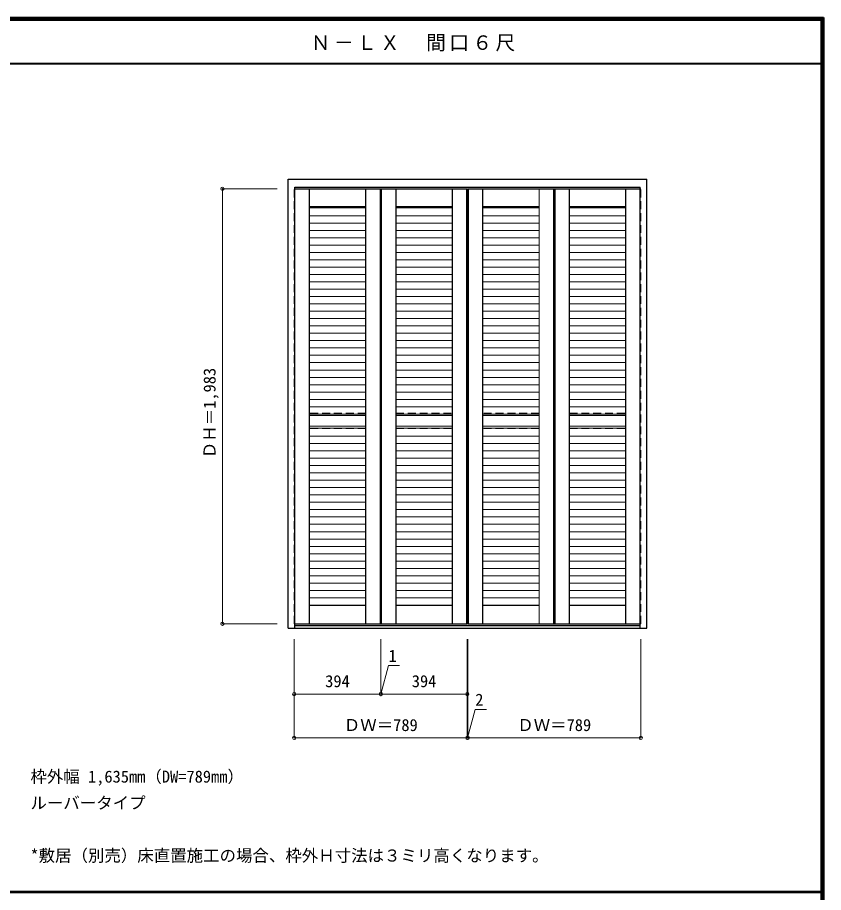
# Model space of a CAD drawing. Units: millimetres, scale not verified. Extents: x -6000 to 5700, y -4307 to 4175.
# Drawn here: x 2024 to 5700, y 186 to 4175 of the extents above; entities that cross this region are included whole.
import ezdxf
from ezdxf.enums import TextEntityAlignment as Align

# ---------------------------------------------------------------- set-up
doc = ezdxf.new("R2010")
doc.units = ezdxf.units.MM
doc.header["$LTSCALE"] = 30
doc.header["$PDMODE"] = 32
doc.header["$PDSIZE"] = 15
doc.linetypes.add('DASHED1', pattern=[1.8, 1.2, -0.6])
for name, color, linetype, lineweight in [('0-2_扉', 3, 'Continuous', 25), ('0-3_仕上げ', 7, 'Continuous', 18), ('0-4_枠', 3, 'Continuous', 25), ('0-B_寸法', 7, 'Continuous', 9), ('0-C_ハッチ', 7, 'Continuous', 18), ('F-1_枠', 6, 'Continuous', 40)]:
    doc.layers.add(name, color=color, linetype=linetype, lineweight=lineweight)
doc.layers.add('0-A_文字', color=7, linetype='Continuous')
doc.styles.add('ＭＳ ゴシック', font='')
doc.styles.get('ＭＳ ゴシック').set_extended_font_data('MS Gothic')

msp = doc.modelspace()

# ---------------------------------------------------------------- linework, layer by layer
at = {"layer": '0-2_扉', "color": 4, "linetype": 'DASHED1', "lineweight": 9}
for p, q in [((3286.67, 1411), (3286.67, 3394)), ((3289.17, 3394), (3286.67, 3394)), ((4864.17, 3394), (4866.67, 3394)), ((4866.67, 1411), (4866.67, 3394)), ((3289.17, 1411), (3286.67, 1411)), ((4864.17, 1411), (4866.67, 1411))]:
    msp.add_line(p, q, dxfattribs=at)
at = {"layer": '0-2_扉'}
for p, q in [((3289.17, 3394), (3680.67, 3394)), ((3680.67, 1411), (3680.67, 3394)), ((3681.67, 3394), (4075.67, 3394)), ((3681.67, 1411), (3681.67, 3394)), ((4075.67, 3394), (4075.67, 1411)), ((4077.67, 3394), (4471.67, 3394)), ((4077.67, 3394), (4077.67, 1411)), ((4471.67, 3394), (4471.67, 1411)), ((4472.67, 3394), (4864.17, 3394)), ((4472.67, 3394), (4472.67, 1411)), ((3289.17, 1411), (3680.67, 1411)), ((3681.67, 1411), (4075.67, 1411)), ((4077.67, 1411), (4471.67, 1411)), ((4472.67, 1411), (4864.17, 1411))]:
    msp.add_line(p, q, dxfattribs=at)
at = {"layer": '0-3_仕上げ', "linetype": 'DASHED1'}
for p, q in [((3289.67, 3394), (3289.67, 1411)), ((4863.67, 3394), (4863.67, 1411)), ((3611.67, 2371), (3355.67, 2371)), ((3750.67, 2371), (4006.67, 2371)), ((4402.67, 2371), (4146.67, 2371)), ((4541.67, 2371), (4797.67, 2371)), ((3611.67, 2301), (3355.67, 2301)), ((3750.67, 2301), (4006.67, 2301)), ((4402.67, 2301), (4146.67, 2301)), ((4541.67, 2301), (4797.67, 2301))]:
    msp.add_line(p, q, dxfattribs=at)
at = {"layer": '0-3_仕上げ'}
for p, q in [((3354.67, 3394), (3354.67, 1411)), ((3355.67, 1411), (3355.67, 3394)), ((3611.67, 1411), (3611.67, 3394)), ((3612.67, 3394), (3612.67, 1411)), ((3677.67, 3394), (3677.67, 1411)), ((3684.67, 3394), (3684.67, 1411)), ((3749.67, 3394), (3749.67, 1411)), ((3750.67, 1411), (3750.67, 3394)), ((4006.67, 1411), (4006.67, 3394)), ((4007.67, 3394), (4007.67, 1411)), ((4072.67, 3394), (4072.67, 1411)), ((4080.67, 3394), (4080.67, 1411)), ((4145.67, 3394), (4145.67, 1411)), ((4146.67, 1411), (4146.67, 3394)), ((4402.67, 1411), (4402.67, 3394)), ((4403.67, 3394), (4403.67, 1411)), ((4468.67, 3394), (4468.67, 1411)), ((4475.67, 3394), (4475.67, 1411)), ((4540.67, 3394), (4540.67, 1411)), ((4541.67, 1411), (4541.67, 3394)), ((4797.67, 1411), (4797.67, 3394)), ((4798.67, 3394), (4798.67, 1411)), ((3355.67, 3314), (3611.67, 3314)), ((3611.67, 3311), (3355.67, 3311)), ((4006.67, 3314), (3750.67, 3314)), ((3750.67, 3311), (4006.67, 3311)), ((4146.67, 3314), (4402.67, 3314)), ((4402.67, 3311), (4146.67, 3311)), ((4797.67, 3314), (4541.67, 3314)), ((4541.67, 3311), (4797.67, 3311)), ((3355.67, 2361), (3611.67, 2361)), ((4006.67, 2361), (3750.67, 2361)), ((4146.67, 2361), (4402.67, 2361)), ((4797.67, 2361), (4541.67, 2361)), ((3355.67, 2311.59), (3611.67, 2311.59)), ((4006.67, 2311.59), (3750.67, 2311.59)), ((4146.67, 2311.59), (4402.67, 2311.59)), ((4797.67, 2311.59), (4541.67, 2311.59)), ((3611.67, 1494), (3355.67, 1494)), ((3750.67, 1494), (4006.67, 1494)), ((4402.67, 1494), (4146.67, 1494)), ((4541.67, 1494), (4797.67, 1494))]:
    msp.add_line(p, q, dxfattribs=at)
at = {"layer": '0-4_枠'}
for p, q in [((3259.17, 1390.5), (3259.17, 3437.5)), ((3259.17, 3437.5), (4894.17, 3437.5)), ((4894.17, 1390.5), (4894.17, 3437.5)), ((3289.17, 1390.5), (3289.17, 3401.5)), ((3289.17, 3401.5), (4864.17, 3401.5)), ((4864.17, 1390.5), (4864.17, 3401.5)), ((3289.17, 1402.5), (4864.17, 1402.5)), ((3259.17, 1390.5), (4894.17, 1390.5))]:
    msp.add_line(p, q, dxfattribs=at)
at = {"layer": '0-B_寸法', "color": 4}
for p, q in [((2959.17, 3394), (2959.17, 1411)), ((2959.17, 3394), (3209.17, 3394)), ((2959.17, 1411), (3209.17, 1411)), ((3286.67, 890.5), (3286.67, 1340.5)), ((4075.67, 890.5), (4075.67, 1340.5)), ((3681.67, 1090.5), (4075.67, 1090.5)), ((3286.67, 890.5), (4075.67, 890.5))]:
    msp.add_line(p, q, dxfattribs=at)
for points in [[(3286.67, 1090.5), (3680.67, 1090.5), (3680.67, 1340.5)], [(3680.67, 1090.5), (3681.67, 1090.5), (3681.67, 1340.5)], [(4075.67, 890.5), (4077.67, 890.5), (4077.67, 1340.5)], [(4077.67, 890.5), (4866.67, 890.5), (4866.67, 1340.5)], [(3681.17, 1090.5), (3716.11, 1220.93), (3766.9, 1220.93)], [(4076.67, 890.5), (4111.61, 1020.93), (4162.4, 1020.93)]]:
    msp.add_lwpolyline(points, dxfattribs=at)
at = {"layer": '0-B_寸法'}
for p in [(2959.17, 3394), (2959.17, 1411), (3286.67, 1090.5), (3680.67, 1090.5), (3681.67, 1090.5), (4075.67, 1090.5), (3286.67, 890.5), (4075.67, 890.5), (4077.67, 890.5), (4866.67, 890.5)]:
    msp.add_point(p, dxfattribs=at)
at = {"layer": '0-C_ハッチ'}
for p, q in [((3355.67, 3307.54), (3611.67, 3307.54)), ((3355.67, 3271.47), (3611.67, 3271.47)), ((4006.67, 3307.54), (3750.67, 3307.54)), ((4006.67, 3271.47), (3750.67, 3271.47)), ((4146.67, 3307.54), (4402.67, 3307.54)), ((4146.67, 3271.47), (4402.67, 3271.47)), ((4797.67, 3307.54), (4541.67, 3307.54)), ((4797.67, 3271.47), (4541.67, 3271.47)), ((3355.67, 3237.97), (3611.67, 3237.97)), ((4006.67, 3237.97), (3750.67, 3237.97)), ((4146.67, 3237.97), (4402.67, 3237.97)), ((4797.67, 3237.97), (4541.67, 3237.97)), ((3355.67, 3204.47), (3611.67, 3204.47)), ((4006.67, 3204.47), (3750.67, 3204.47)), ((4146.67, 3204.47), (4402.67, 3204.47)), ((4797.67, 3204.47), (4541.67, 3204.47)), ((3355.67, 3170.97), (3611.67, 3170.97)), ((4006.67, 3170.97), (3750.67, 3170.97)), ((4146.67, 3170.97), (4402.67, 3170.97)), ((4797.67, 3170.97), (4541.67, 3170.97)), ((3355.67, 3137.47), (3611.67, 3137.47)), ((4006.67, 3137.47), (3750.67, 3137.47)), ((4146.67, 3137.47), (4402.67, 3137.47)), ((4797.67, 3137.47), (4541.67, 3137.47)), ((3355.67, 3103.97), (3611.67, 3103.97)), ((4006.67, 3103.97), (3750.67, 3103.97)), ((4146.67, 3103.97), (4402.67, 3103.97)), ((4797.67, 3103.97), (4541.67, 3103.97)), ((3355.67, 3070.47), (3611.67, 3070.47)), ((3355.67, 3036.97), (3611.67, 3036.97)), ((4006.67, 3070.47), (3750.67, 3070.47)), ((4006.67, 3036.97), (3750.67, 3036.97)), ((4146.67, 3070.47), (4402.67, 3070.47)), ((4146.67, 3036.97), (4402.67, 3036.97)), ((4797.67, 3070.47), (4541.67, 3070.47)), ((4797.67, 3036.97), (4541.67, 3036.97)), ((3355.67, 3003.47), (3611.67, 3003.47)), ((4006.67, 3003.47), (3750.67, 3003.47)), ((4146.67, 3003.47), (4402.67, 3003.47)), ((4797.67, 3003.47), (4541.67, 3003.47)), ((3355.67, 2969.97), (3611.67, 2969.97)), ((4006.67, 2969.97), (3750.67, 2969.97)), ((4146.67, 2969.97), (4402.67, 2969.97)), ((4797.67, 2969.97), (4541.67, 2969.97)), ((3355.67, 2936.47), (3611.67, 2936.47)), ((4006.67, 2936.47), (3750.67, 2936.47)), ((4146.67, 2936.47), (4402.67, 2936.47)), ((4797.67, 2936.47), (4541.67, 2936.47)), ((3355.67, 2902.97), (3611.67, 2902.97)), ((4006.67, 2902.97), (3750.67, 2902.97)), ((4146.67, 2902.97), (4402.67, 2902.97)), ((4797.67, 2902.97), (4541.67, 2902.97)), ((3355.67, 2869.47), (3611.67, 2869.47)), ((3355.67, 2835.97), (3611.67, 2835.97)), ((4006.67, 2869.47), (3750.67, 2869.47)), ((4006.67, 2835.97), (3750.67, 2835.97)), ((4146.67, 2869.47), (4402.67, 2869.47)), ((4146.67, 2835.97), (4402.67, 2835.97)), ((4797.67, 2869.47), (4541.67, 2869.47)), ((4797.67, 2835.97), (4541.67, 2835.97)), ((3355.67, 2802.47), (3611.67, 2802.47)), ((4006.67, 2802.47), (3750.67, 2802.47)), ((4146.67, 2802.47), (4402.67, 2802.47)), ((4797.67, 2802.47), (4541.67, 2802.47)), ((3355.67, 2768.97), (3611.67, 2768.97)), ((4006.67, 2768.97), (3750.67, 2768.97)), ((4146.67, 2768.97), (4402.67, 2768.97)), ((4797.67, 2768.97), (4541.67, 2768.97)), ((3355.67, 2735.47), (3611.67, 2735.47)), ((4006.67, 2735.47), (3750.67, 2735.47)), ((4146.67, 2735.47), (4402.67, 2735.47)), ((4797.67, 2735.47), (4541.67, 2735.47)), ((3355.67, 2701.97), (3611.67, 2701.97)), ((4006.67, 2701.97), (3750.67, 2701.97)), ((4146.67, 2701.97), (4402.67, 2701.97)), ((4797.67, 2701.97), (4541.67, 2701.97)), ((3355.67, 2668.47), (3611.67, 2668.47)), ((3355.67, 2634.97), (3611.67, 2634.97)), ((4006.67, 2668.47), (3750.67, 2668.47)), ((4006.67, 2634.97), (3750.67, 2634.97)), ((4146.67, 2668.47), (4402.67, 2668.47)), ((4146.67, 2634.97), (4402.67, 2634.97)), ((4797.67, 2668.47), (4541.67, 2668.47)), ((4797.67, 2634.97), (4541.67, 2634.97)), ((3355.67, 2601.47), (3611.67, 2601.47)), ((4006.67, 2601.47), (3750.67, 2601.47)), ((4146.67, 2601.47), (4402.67, 2601.47)), ((4797.67, 2601.47), (4541.67, 2601.47)), ((3355.67, 2567.97), (3611.67, 2567.97)), ((4006.67, 2567.97), (3750.67, 2567.97)), ((4146.67, 2567.97), (4402.67, 2567.97)), ((4797.67, 2567.97), (4541.67, 2567.97)), ((3355.67, 2534.47), (3611.67, 2534.47)), ((4006.67, 2534.47), (3750.67, 2534.47)), ((4146.67, 2534.47), (4402.67, 2534.47)), ((4797.67, 2534.47), (4541.67, 2534.47)), ((3355.67, 2500.97), (3611.67, 2500.97)), ((4006.67, 2500.97), (3750.67, 2500.97)), ((4146.67, 2500.97), (4402.67, 2500.97)), ((4797.67, 2500.97), (4541.67, 2500.97)), ((3355.67, 2467.47), (3611.67, 2467.47)), ((3355.67, 2433.97), (3611.67, 2433.97)), ((4006.67, 2467.47), (3750.67, 2467.47)), ((4006.67, 2433.97), (3750.67, 2433.97)), ((4146.67, 2467.47), (4402.67, 2467.47)), ((4146.67, 2433.97), (4402.67, 2433.97)), ((4797.67, 2467.47), (4541.67, 2467.47)), ((4797.67, 2433.97), (4541.67, 2433.97)), ((3355.67, 2400.47), (3611.67, 2400.47)), ((4006.67, 2400.47), (3750.67, 2400.47)), ((4146.67, 2400.47), (4402.67, 2400.47)), ((4797.67, 2400.47), (4541.67, 2400.47)), ((3355.67, 2366.97), (3611.67, 2366.97)), ((4006.67, 2366.97), (3750.67, 2366.97)), ((4146.67, 2366.97), (4402.67, 2366.97)), ((4797.67, 2366.97), (4541.67, 2366.97)), ((3355.67, 2302.54), (3611.67, 2302.54)), ((4006.67, 2302.54), (3750.67, 2302.54)), ((4146.67, 2302.54), (4402.67, 2302.54)), ((4797.67, 2302.54), (4541.67, 2302.54)), ((3355.67, 2266.47), (3611.67, 2266.47)), ((4006.67, 2266.47), (3750.67, 2266.47)), ((4146.67, 2266.47), (4402.67, 2266.47)), ((4797.67, 2266.47), (4541.67, 2266.47)), ((3355.67, 2232.97), (3611.67, 2232.97)), ((3355.67, 2199.47), (3611.67, 2199.47)), ((4006.67, 2232.97), (3750.67, 2232.97)), ((4006.67, 2199.47), (3750.67, 2199.47)), ((4146.67, 2232.97), (4402.67, 2232.97)), ((4146.67, 2199.47), (4402.67, 2199.47)), ((4797.67, 2232.97), (4541.67, 2232.97)), ((4797.67, 2199.47), (4541.67, 2199.47)), ((3355.67, 2165.97), (3611.67, 2165.97)), ((4006.67, 2165.97), (3750.67, 2165.97)), ((4146.67, 2165.97), (4402.67, 2165.97)), ((4797.67, 2165.97), (4541.67, 2165.97)), ((3355.67, 2132.47), (3611.67, 2132.47)), ((4006.67, 2132.47), (3750.67, 2132.47)), ((4146.67, 2132.47), (4402.67, 2132.47)), ((4797.67, 2132.47), (4541.67, 2132.47)), ((3355.67, 2098.97), (3611.67, 2098.97)), ((4006.67, 2098.97), (3750.67, 2098.97)), ((4146.67, 2098.97), (4402.67, 2098.97)), ((4797.67, 2098.97), (4541.67, 2098.97)), ((3355.67, 2065.47), (3611.67, 2065.47)), ((4006.67, 2065.47), (3750.67, 2065.47)), ((4146.67, 2065.47), (4402.67, 2065.47)), ((4797.67, 2065.47), (4541.67, 2065.47)), ((3355.67, 2031.97), (3611.67, 2031.97)), ((3355.67, 1998.47), (3611.67, 1998.47)), ((4006.67, 2031.97), (3750.67, 2031.97)), ((4006.67, 1998.47), (3750.67, 1998.47)), ((4146.67, 2031.97), (4402.67, 2031.97)), ((4146.67, 1998.47), (4402.67, 1998.47)), ((4797.67, 2031.97), (4541.67, 2031.97)), ((4797.67, 1998.47), (4541.67, 1998.47)), ((3355.67, 1964.97), (3611.67, 1964.97)), ((4006.67, 1964.97), (3750.67, 1964.97)), ((4146.67, 1964.97), (4402.67, 1964.97)), ((4797.67, 1964.97), (4541.67, 1964.97)), ((3355.67, 1931.47), (3611.67, 1931.47)), ((4006.67, 1931.47), (3750.67, 1931.47)), ((4146.67, 1931.47), (4402.67, 1931.47)), ((4797.67, 1931.47), (4541.67, 1931.47)), ((3355.67, 1897.97), (3611.67, 1897.97)), ((4006.67, 1897.97), (3750.67, 1897.97)), ((4146.67, 1897.97), (4402.67, 1897.97)), ((4797.67, 1897.97), (4541.67, 1897.97)), ((3355.67, 1864.47), (3611.67, 1864.47)), ((4006.67, 1864.47), (3750.67, 1864.47)), ((4146.67, 1864.47), (4402.67, 1864.47)), ((4797.67, 1864.47), (4541.67, 1864.47)), ((3355.67, 1830.97), (3611.67, 1830.97)), ((3355.67, 1797.47), (3611.67, 1797.47)), ((4006.67, 1830.97), (3750.67, 1830.97)), ((4006.67, 1797.47), (3750.67, 1797.47)), ((4146.67, 1830.97), (4402.67, 1830.97)), ((4146.67, 1797.47), (4402.67, 1797.47)), ((4797.67, 1830.97), (4541.67, 1830.97)), ((4797.67, 1797.47), (4541.67, 1797.47)), ((3355.67, 1763.97), (3611.67, 1763.97)), ((4006.67, 1763.97), (3750.67, 1763.97)), ((4146.67, 1763.97), (4402.67, 1763.97)), ((4797.67, 1763.97), (4541.67, 1763.97)), ((3355.67, 1730.47), (3611.67, 1730.47)), ((4006.67, 1730.47), (3750.67, 1730.47)), ((4146.67, 1730.47), (4402.67, 1730.47)), ((4797.67, 1730.47), (4541.67, 1730.47)), ((3355.67, 1696.97), (3611.67, 1696.97)), ((4006.67, 1696.97), (3750.67, 1696.97)), ((4146.67, 1696.97), (4402.67, 1696.97)), ((4797.67, 1696.97), (4541.67, 1696.97)), ((3355.67, 1663.47), (3611.67, 1663.47)), ((4006.67, 1663.47), (3750.67, 1663.47)), ((4146.67, 1663.47), (4402.67, 1663.47)), ((4797.67, 1663.47), (4541.67, 1663.47)), ((3355.67, 1629.97), (3611.67, 1629.97)), ((3355.67, 1596.47), (3611.67, 1596.47)), ((4006.67, 1629.97), (3750.67, 1629.97)), ((4006.67, 1596.47), (3750.67, 1596.47)), ((4146.67, 1629.97), (4402.67, 1629.97)), ((4146.67, 1596.47), (4402.67, 1596.47)), ((4797.67, 1629.97), (4541.67, 1629.97)), ((4797.67, 1596.47), (4541.67, 1596.47)), ((3355.67, 1562.97), (3611.67, 1562.97)), ((4006.67, 1562.97), (3750.67, 1562.97)), ((4146.67, 1562.97), (4402.67, 1562.97)), ((4797.67, 1562.97), (4541.67, 1562.97)), ((3355.67, 1529.47), (3611.67, 1529.47)), ((4006.67, 1529.47), (3750.67, 1529.47)), ((4146.67, 1529.47), (4402.67, 1529.47)), ((4797.67, 1529.47), (4541.67, 1529.47)), ((3355.67, 1495.97), (3611.67, 1495.97)), ((4006.67, 1495.97), (3750.67, 1495.97)), ((4146.67, 1495.97), (4402.67, 1495.97)), ((4797.67, 1495.97), (4541.67, 1495.97))]:
    msp.add_line(p, q, dxfattribs=at)
at = {"layer": 'F-1_枠'}
for p, q in [((-6000, 4175), (5700, 4175)), ((-6000, 4170), (5700, 4170)), ((-6000, 4165), (5700, 4165)), ((5690, 4175), (5690, -4205)), ((5695, 4175), (5695, -4205)), ((5700, 4175), (5700, -4205)), ((-6000, 3965), (5700, 3965)), ((-6000, 190.5), (5700, 190.5)), ((-6000, 187.5), (5700, 187.5))]:
    msp.add_line(p, q, dxfattribs=at)

# ---------------------------------------------------------------- texts
at = {"layer": '0-A_文字', "style": 'ＭＳ ゴシック'}
for s, p in [('枠外幅 1,635mm（DW=789mm）', (2083.33, 670.5)), ('ルーバータイプ', (2083.33, 550.5)), ('*敷居（別売）床直置施工の場合、枠外Ｈ寸法は３ミリ高くなります。', (2083.33, 310.5))]:
    msp.add_text(s, height=54.99, dxfattribs=at).set_placement(p, align=Align.BOTTOM_LEFT)
at = {"layer": '0-A_文字', "insert": (3361.67, 4020), "char_height": 65.98, "attachment_point": 7, "style": 'ＭＳ ゴシック'}
msp.add_mtext('\\T1.17;Ｎ－ＬＸ\u3000間口６尺', dxfattribs=at)
at = {"layer": '0-B_寸法', "style": 'ＭＳ ゴシック'}
msp.add_text('ＤＨ＝1,983', height=54.99, rotation=90, dxfattribs=at).set_placement((2944.17, 2165.75), align=Align.BOTTOM_LEFT)
for s, p in [('1', (3716.11, 1220.93)), ('394', (3427.42, 1105.5)), ('394', (3822.42, 1105.5)), ('2', (4111.61, 1020.93)), ('ＤＷ＝789', (3512.42, 905.5)), ('ＤＷ＝789', (4303.42, 905.5))]:
    msp.add_text(s, height=54.99, dxfattribs=at).set_placement(p, align=Align.BOTTOM_LEFT)

doc.saveas('drawing.dxf')
